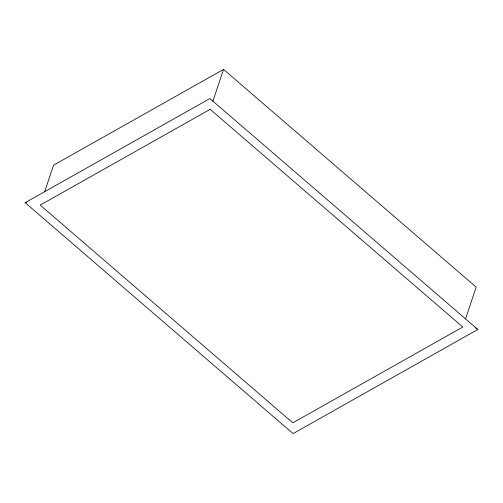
<?xml version="1.0" encoding="UTF-8"?>
<svg xmlns="http://www.w3.org/2000/svg" width="503" height="503" viewBox="0 0 503 503"><rect width="100%" height="100%" fill="white"/><g stroke="black" fill="none" stroke-linecap="round" stroke-linejoin="round"><path stroke-width="0.75" d="M44.648 191.813L53.557 165.198L223.533 69.401L476.165 287.112L465.526 318.908M212.895 101.191L223.533 69.401M25.15 202.69L209.908 98.563L477.85 329.471L293.092 433.599L25.15 202.69L26.653 202.325M475.285 327.654L477.85 329.471M210.172 109.327L40.196 205.123L292.828 422.834L462.804 327.038L210.172 109.327"/></g></svg>
